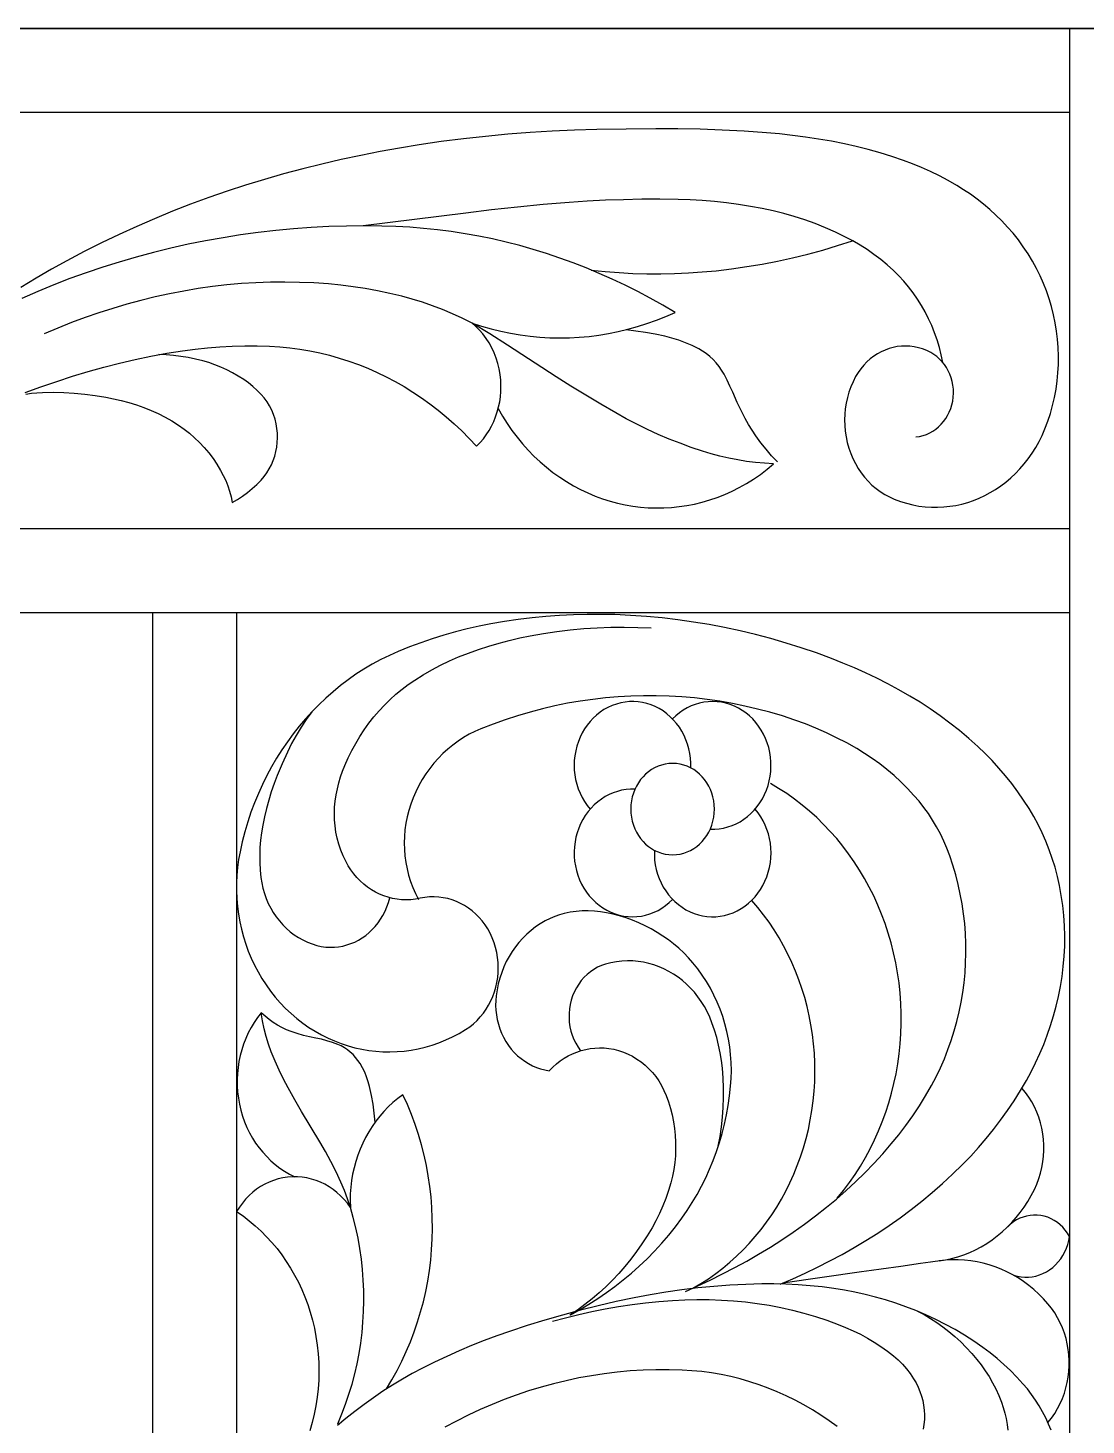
# Model space of a CAD drawing. Header units: millimetres. Extents: x 5940 to 9066, y 1327 to 3250.
# Drawn here: x 6684.4 to 6898.1, y 2908.1 to 3190.3 of the extents above; entities that cross this region are included whole.
import ezdxf

# ---------------------------------------------------------------- set-up
doc = ezdxf.new("R2010")
doc.units = ezdxf.units.MM
doc.layers.add('Default Layer', color=7, linetype='Continuous', lineweight=30)

msp = doc.modelspace()

# ---------------------------------------------------------------- linework, layer by layer
at = {"layer": 'Default Layer', "color": 18, "lineweight": 30, "true_color": 0x000000}
msp.add_line((6512.76, 3190.2), (6992.76, 3190.2), dxfattribs=at)
for points in [[(6512.76, 3190.2), (6512.76, 1360.2), (6512.76, 1360.2), (7017.76, 1360.2), (7017.76, 1360.2), (7017.76, 3190.2), (7017.76, 3190.2), (6512.76, 3190.2)], [(6894.79, 3173.2), (6571.78, 3173.2), (6571.78, 3173.2), (6554.78, 3173.2), (6554.78, 3173.2), (6537.78, 3173.2), (6537.78, 3173.2), (6537.76, 3173.2)], [(6863.75, 3107.67), (6864.49, 3107.77), (6865.2, 3107.94), (6865.89, 3108.17), (6866.55, 3108.47), (6867.18, 3108.82), (6867.77, 3109.23), (6868.33, 3109.7), (6868.85, 3110.21), (6869.33, 3110.77), (6869.76, 3111.37), (6870.15, 3112.01), (6870.49, 3112.69), (6870.77, 3113.4), (6871, 3114.13), (6871.18, 3114.9), (6871.29, 3115.68), (6871.34, 3116.49), (6871.32, 3117.31), (6871.32, 3117.31), (6871.23, 3118.1), (6871.08, 3118.86), (6870.87, 3119.61), (6870.61, 3120.32), (6870.29, 3121.01), (6869.92, 3121.67), (6869.5, 3122.28), (6869.04, 3122.86), (6868.53, 3123.4), (6867.99, 3123.88), (6867.4, 3124.32), (6866.77, 3124.7), (6866.77, 3124.7), (6865.95, 3125.1), (6865.11, 3125.43), (6864.26, 3125.69), (6863.41, 3125.87), (6862.55, 3125.98), (6861.69, 3126.02), (6860.83, 3126), (6859.99, 3125.9), (6859.15, 3125.74), (6858.33, 3125.51), (6857.52, 3125.22), (6856.73, 3124.86), (6855.97, 3124.44), (6855.23, 3123.96), (6854.53, 3123.42), (6853.85, 3122.81), (6853.22, 3122.15), (6852.63, 3121.44), (6852.08, 3120.66), (6851.57, 3119.84), (6851.57, 3119.84), (6851.05, 3118.82), (6850.6, 3117.77), (6850.22, 3116.7), (6849.9, 3115.61), (6849.66, 3114.49), (6849.48, 3113.37), (6849.37, 3112.23), (6849.33, 3111.09), (6849.36, 3109.94), (6849.46, 3108.8), (6849.63, 3107.66), (6849.87, 3106.53), (6850.18, 3105.42), (6850.18, 3105.42), (6850.57, 3104.33), (6851.01, 3103.28), (6851.52, 3102.27), (6852.08, 3101.31), (6852.7, 3100.39), (6853.38, 3099.52), (6854.1, 3098.71), (6854.87, 3097.95), (6855.69, 3097.25), (6856.56, 3096.61), (6857.46, 3096.04), (6858.4, 3095.53), (6859.38, 3095.09), (6859.38, 3095.09), (6860.62, 3094.63), (6861.86, 3094.25), (6863.11, 3093.94), (6864.37, 3093.71), (6865.62, 3093.55), (6866.87, 3093.47), (6868.12, 3093.46), (6869.36, 3093.52), (6870.6, 3093.65), (6871.82, 3093.84), (6873.03, 3094.11), (6874.22, 3094.44), (6875.39, 3094.84), (6876.55, 3095.3), (6877.68, 3095.83), (6878.78, 3096.42), (6879.86, 3097.07), (6880.91, 3097.78), (6881.92, 3098.55), (6882.91, 3099.38), (6883.85, 3100.26), (6884.76, 3101.2), (6885.62, 3102.2), (6886.45, 3103.25), (6887.22, 3104.35), (6887.95, 3105.51), (6888.63, 3106.71), (6889.25, 3107.97), (6889.82, 3109.27), (6889.82, 3109.27), (6890.41, 3110.83), (6890.92, 3112.42), (6891.37, 3114.03), (6891.74, 3115.66), (6892.05, 3117.31), (6892.28, 3118.97), (6892.45, 3120.64), (6892.54, 3122.32), (6892.55, 3124.01), (6892.5, 3125.7), (6892.5, 3125.7), (6892.37, 3127.39), (6892.17, 3129.06), (6891.91, 3130.72), (6891.57, 3132.36), (6891.17, 3133.98), (6890.69, 3135.58), (6890.15, 3137.15), (6889.55, 3138.69), (6888.87, 3140.21), (6888.14, 3141.69), (6888.14, 3141.69), (6887.3, 3143.2), (6886.4, 3144.67), (6885.44, 3146.09), (6884.44, 3147.47), (6883.38, 3148.8), (6882.26, 3150.07), (6881.1, 3151.3), (6881.1, 3151.3), (6879.9, 3152.47), (6878.66, 3153.59), (6877.39, 3154.67), (6876.09, 3155.69), (6874.75, 3156.67), (6873.39, 3157.59), (6871.99, 3158.46), (6871.99, 3158.46), (6870.26, 3159.46), (6868.5, 3160.4), (6866.72, 3161.28), (6864.91, 3162.09), (6863.08, 3162.84), (6861.23, 3163.53), (6861.23, 3163.53), (6858.87, 3164.33), (6856.5, 3165.07), (6854.11, 3165.73), (6851.71, 3166.33), (6849.29, 3166.87), (6849.29, 3166.87), (6846.69, 3167.38), (6844.07, 3167.83), (6841.45, 3168.23), (6838.82, 3168.58), (6836.18, 3168.87), (6833.54, 3169.1), (6833.54, 3169.1), (6829.08, 3169.41), (6824.61, 3169.64), (6820.14, 3169.8), (6815.67, 3169.88), (6811.19, 3169.89), (6811.19, 3169.89), (6805.24, 3169.83), (6799.29, 3169.74), (6799.29, 3169.74), (6794.79, 3169.62), (6790.29, 3169.42), (6785.79, 3169.15), (6781.3, 3168.81), (6776.81, 3168.38), (6772.33, 3167.89), (6767.85, 3167.31), (6763.38, 3166.66), (6763.38, 3166.66), (6759.44, 3166.02), (6755.5, 3165.32), (6751.58, 3164.54), (6747.66, 3163.7), (6743.76, 3162.79), (6739.88, 3161.82), (6736, 3160.78), (6732.14, 3159.67), (6728.3, 3158.49), (6728.3, 3158.49), (6724.58, 3157.29), (6720.89, 3156.01), (6717.22, 3154.66), (6713.58, 3153.24), (6709.95, 3151.75), (6706.35, 3150.19), (6702.78, 3148.56), (6699.23, 3146.86), (6695.71, 3145.09), (6692.21, 3143.25), (6692.21, 3143.25), (6689.09, 3141.52), (6686, 3139.73), (6682.95, 3137.87)], [(6869.2, 3122.7), (6868.88, 3124.24), (6868.49, 3125.76), (6868.04, 3127.25), (6867.52, 3128.71), (6866.95, 3130.14), (6866.31, 3131.54), (6865.62, 3132.9), (6864.87, 3134.23), (6864.06, 3135.51), (6863.2, 3136.76), (6862.28, 3137.95), (6861.31, 3139.1), (6860.29, 3140.2), (6859.22, 3141.25), (6859.22, 3141.25), (6857.94, 3142.41), (6856.63, 3143.5), (6855.27, 3144.53), (6853.88, 3145.51), (6852.46, 3146.42), (6851, 3147.27), (6849.52, 3148.05), (6849.52, 3148.05), (6847.49, 3149.03), (6845.45, 3149.93), (6843.38, 3150.76), (6841.28, 3151.51), (6839.17, 3152.2), (6837.04, 3152.81), (6834.89, 3153.34), (6832.72, 3153.8), (6832.72, 3153.8), (6830.31, 3154.24), (6827.89, 3154.62), (6825.46, 3154.94), (6823.03, 3155.2), (6820.59, 3155.4), (6818.15, 3155.54), (6815.7, 3155.62), (6815.7, 3155.62), (6812.03, 3155.67), (6808.36, 3155.66), (6804.68, 3155.59), (6801.01, 3155.46), (6797.35, 3155.27), (6793.68, 3155.03), (6793.68, 3155.03), (6788.45, 3154.6), (6783.23, 3154.1), (6778.01, 3153.53), (6772.79, 3152.89), (6772.79, 3152.89), (6762.45, 3151.58), (6752.11, 3150.29)], [(6683.77, 3116.64), (6686.96, 3117.79), (6690.17, 3118.88), (6693.38, 3119.93), (6693.38, 3119.93), (6696.52, 3120.88), (6699.66, 3121.76), (6702.83, 3122.57), (6706, 3123.3), (6709.19, 3123.97), (6712.39, 3124.56), (6715.61, 3125.07), (6715.61, 3125.07), (6718.11, 3125.41), (6720.61, 3125.68), (6723.12, 3125.88), (6725.63, 3126.02), (6728.15, 3126.08), (6730.67, 3126.07), (6733.18, 3126), (6733.18, 3126), (6735.23, 3125.87), (6737.27, 3125.67), (6739.3, 3125.4), (6741.31, 3125.06), (6743.3, 3124.64), (6745.28, 3124.16), (6747.25, 3123.6), (6749.19, 3122.98), (6751.11, 3122.28), (6753.01, 3121.52), (6754.89, 3120.7), (6756.74, 3119.8), (6758.56, 3118.84), (6760.36, 3117.82), (6762.12, 3116.73), (6763.86, 3115.57), (6765.56, 3114.36), (6767.23, 3113.08), (6768.86, 3111.74), (6770.45, 3110.34), (6772.01, 3108.88), (6773.53, 3107.36), (6775, 3105.78), (6775, 3105.78), (6775.7, 3106.51), (6776.36, 3107.28), (6776.96, 3108.1), (6777.51, 3108.96), (6778.01, 3109.85), (6778.45, 3110.77), (6778.84, 3111.72), (6779.17, 3112.71), (6779.44, 3113.71), (6779.66, 3114.74), (6779.81, 3115.78), (6779.9, 3116.84), (6779.9, 3116.84), (6779.92, 3118), (6779.87, 3119.15), (6779.75, 3120.29), (6779.55, 3121.42), (6779.29, 3122.52), (6778.95, 3123.6), (6778.54, 3124.65), (6778.06, 3125.66), (6777.52, 3126.64), (6776.92, 3127.58), (6776.25, 3128.47), (6776.25, 3128.47), (6775.57, 3129.26), (6774.84, 3129.99), (6774.07, 3130.67), (6774.07, 3130.67), (6776, 3130.04), (6777.94, 3129.49), (6779.9, 3129.01), (6781.86, 3128.6), (6783.83, 3128.27), (6785.81, 3128.01), (6787.8, 3127.82), (6789.78, 3127.7), (6791.77, 3127.66), (6793.75, 3127.69), (6795.73, 3127.8), (6797.71, 3127.97), (6799.69, 3128.22), (6801.65, 3128.54), (6803.61, 3128.94), (6805.56, 3129.41), (6807.49, 3129.94), (6809.41, 3130.56), (6811.32, 3131.24), (6813.21, 3131.99), (6815.08, 3132.82), (6815.08, 3132.82), (6812.59, 3134.29), (6810.08, 3135.7), (6807.55, 3137.04), (6804.98, 3138.32), (6802.4, 3139.55), (6799.79, 3140.71), (6797.16, 3141.8), (6794.51, 3142.83), (6791.83, 3143.8), (6789.14, 3144.71), (6786.43, 3145.55), (6786.43, 3145.55), (6783.7, 3146.32), (6780.96, 3147.02), (6778.21, 3147.66), (6775.44, 3148.23), (6772.67, 3148.72), (6769.88, 3149.15), (6767.09, 3149.51), (6764.29, 3149.8), (6761.48, 3150.02), (6758.67, 3150.17), (6755.86, 3150.24), (6755.86, 3150.24), (6752.28, 3150.29), (6748.7, 3150.25), (6745.12, 3150.14), (6741.55, 3149.96), (6737.98, 3149.7), (6734.42, 3149.37), (6730.86, 3148.96), (6727.32, 3148.47), (6723.78, 3147.91), (6720.25, 3147.28), (6716.73, 3146.57), (6713.23, 3145.79), (6709.73, 3144.93), (6706.25, 3144), (6702.79, 3143), (6702.79, 3143), (6699.46, 3141.95), (6696.14, 3140.84), (6692.85, 3139.65), (6689.58, 3138.39), (6686.34, 3137.06), (6683.12, 3135.65)], [(6798.17, 3141.35), (6800.96, 3141.07), (6803.77, 3140.86), (6806.57, 3140.71), (6809.38, 3140.63), (6812.19, 3140.62), (6814.99, 3140.68), (6817.8, 3140.8), (6820.6, 3140.99), (6823.4, 3141.24), (6823.4, 3141.24), (6826.51, 3141.61), (6829.61, 3142.06), (6832.7, 3142.58), (6835.77, 3143.18), (6838.84, 3143.85), (6841.89, 3144.59), (6844.92, 3145.41), (6847.94, 3146.3), (6850.94, 3147.26)], [(6779.37, 3113.38), (6780.24, 3111.87), (6781.16, 3110.4), (6782.14, 3108.98), (6783.18, 3107.61), (6784.26, 3106.29), (6785.4, 3105.02), (6786.58, 3103.81), (6787.81, 3102.65), (6789.09, 3101.55), (6789.09, 3101.55), (6790.42, 3100.51), (6791.78, 3099.54), (6793.16, 3098.64), (6794.58, 3097.81), (6796.01, 3097.05), (6797.47, 3096.36), (6798.95, 3095.73), (6800.45, 3095.18), (6801.96, 3094.7), (6803.49, 3094.29), (6805.02, 3093.96), (6806.57, 3093.69), (6808.13, 3093.49), (6809.69, 3093.37), (6811.25, 3093.31), (6812.81, 3093.33), (6814.38, 3093.42), (6815.94, 3093.58), (6817.49, 3093.81), (6819.04, 3094.11), (6820.58, 3094.49), (6822.11, 3094.94), (6823.63, 3095.46), (6825.13, 3096.05), (6826.61, 3096.71), (6828.07, 3097.45), (6829.52, 3098.26), (6830.93, 3099.14), (6830.93, 3099.14), (6832.33, 3100.1), (6833.69, 3101.13), (6835, 3102.22), (6835, 3102.22), (6833.18, 3102.33), (6831.36, 3102.5), (6829.55, 3102.73), (6827.75, 3103.02), (6825.95, 3103.37), (6824.16, 3103.79), (6822.39, 3104.26), (6820.63, 3104.79), (6820.63, 3104.79), (6818.37, 3105.55), (6816.13, 3106.37), (6813.91, 3107.24), (6811.7, 3108.18), (6809.52, 3109.18), (6807.36, 3110.23), (6805.23, 3111.35), (6803.12, 3112.52), (6803.12, 3112.52), (6800.08, 3114.28), (6797.05, 3116.09), (6794.05, 3117.94), (6791.07, 3119.83), (6791.07, 3119.83), (6781.22, 3126.2), (6781.22, 3126.2), (6777.66, 3128.47), (6774.07, 3130.67), (6774.07, 3130.67), (6772.11, 3131.64), (6770.12, 3132.54), (6768.12, 3133.38), (6766.09, 3134.15), (6764.04, 3134.86), (6761.97, 3135.5), (6759.89, 3136.07), (6759.89, 3136.07), (6757.44, 3136.66), (6754.99, 3137.18), (6752.52, 3137.63), (6750.04, 3138.01), (6747.56, 3138.32), (6745.06, 3138.56), (6745.06, 3138.56), (6742.13, 3138.77), (6739.2, 3138.89), (6736.27, 3138.94), (6733.34, 3138.91), (6730.41, 3138.81), (6727.48, 3138.63), (6724.56, 3138.37), (6721.64, 3138.03), (6718.73, 3137.62), (6715.83, 3137.12), (6715.83, 3137.12), (6712.94, 3136.56), (6710.07, 3135.93), (6707.2, 3135.24), (6704.36, 3134.47), (6701.52, 3133.64), (6698.71, 3132.74), (6695.91, 3131.78), (6693.13, 3130.75), (6690.37, 3129.66), (6687.63, 3128.5)], [(6835.76, 3102.63), (6834.6, 3103.87), (6833.49, 3105.16), (6832.43, 3106.5), (6831.41, 3107.88), (6831.41, 3107.88), (6830.65, 3109.01), (6829.94, 3110.17), (6829.27, 3111.36), (6828.64, 3112.58), (6828.64, 3112.58), (6827.66, 3114.64), (6826.73, 3116.73), (6826.73, 3116.73), (6826.18, 3117.95), (6825.6, 3119.15), (6824.98, 3120.33), (6824.98, 3120.33), (6824.5, 3121.15), (6823.97, 3121.92), (6823.39, 3122.64), (6822.76, 3123.32), (6822.1, 3123.94), (6821.39, 3124.51), (6820.64, 3125.02), (6819.87, 3125.47), (6819.87, 3125.47), (6818.55, 3126.12), (6817.21, 3126.7), (6815.84, 3127.21), (6814.46, 3127.63), (6813.05, 3127.99), (6813.05, 3127.99), (6811.1, 3128.39), (6809.14, 3128.75), (6807.17, 3129.05), (6805.2, 3129.31)], [(6683.93, 3116.3), (6685.06, 3116.48), (6686.19, 3116.59), (6687.33, 3116.66), (6687.33, 3116.66), (6689.47, 3116.68), (6691.6, 3116.63), (6693.73, 3116.51), (6695.85, 3116.31), (6697.97, 3116.04), (6700.08, 3115.7), (6700.08, 3115.7), (6701.65, 3115.39), (6703.21, 3115.02), (6704.75, 3114.6), (6706.28, 3114.12), (6707.8, 3113.59), (6707.8, 3113.59), (6709.25, 3113.01), (6710.67, 3112.37), (6712.07, 3111.66), (6713.44, 3110.89), (6714.78, 3110.05), (6714.78, 3110.05), (6715.91, 3109.26), (6717, 3108.42), (6718.04, 3107.51), (6719.04, 3106.54), (6719.99, 3105.52), (6720.89, 3104.44), (6721.75, 3103.31), (6722.54, 3102.13), (6723.29, 3100.9), (6723.29, 3100.9), (6723.83, 3099.9), (6724.31, 3098.86), (6724.73, 3097.79), (6725.09, 3096.69), (6725.4, 3095.58), (6725.64, 3094.44), (6725.64, 3094.44), (6726.69, 3095.05), (6727.72, 3095.72), (6728.71, 3096.44), (6729.66, 3097.23), (6730.58, 3098.07), (6731.46, 3098.96), (6731.46, 3098.96), (6732.07, 3099.67), (6732.62, 3100.42), (6733.11, 3101.21), (6733.54, 3102.04), (6733.9, 3102.9), (6734.21, 3103.78), (6734.45, 3104.69), (6734.63, 3105.61), (6734.74, 3106.55), (6734.78, 3107.49), (6734.76, 3108.44), (6734.67, 3109.39), (6734.51, 3110.34), (6734.29, 3111.27), (6733.99, 3112.2), (6733.99, 3112.2), (6733.61, 3113.09), (6733.17, 3113.95), (6732.66, 3114.77), (6732.09, 3115.53), (6731.47, 3116.24), (6731.47, 3116.24), (6730.65, 3117.07), (6729.78, 3117.84), (6728.89, 3118.57), (6727.96, 3119.24), (6727.96, 3119.24), (6726.85, 3119.96), (6725.71, 3120.63), (6724.54, 3121.23), (6723.36, 3121.78), (6722.15, 3122.26), (6720.92, 3122.68), (6719.67, 3123.04), (6719.67, 3123.04), (6718.2, 3123.39), (6716.73, 3123.69), (6715.25, 3123.92), (6713.76, 3124.1), (6712.27, 3124.22), (6710.77, 3124.29)], [(6894.79, 3072.11), (6726.51, 3072.11), (6726.51, 3072.11), (6709.51, 3072.11), (6709.51, 3072.11), (6571.78, 3072.11), (6571.78, 3072.11), (6558.73, 3072.11), (6558.73, 3072.11), (6554.78, 3072.11), (6554.78, 3072.11), (6537.78, 3072.11), (6537.78, 3072.11), (6537.76, 3072.11)], [(6836.32, 2936.52), (6838.87, 2937.61), (6841.4, 2938.75), (6843.9, 2939.96), (6846.38, 2941.22), (6848.84, 2942.54), (6851.26, 2943.92), (6853.66, 2945.35), (6856.04, 2946.85), (6856.04, 2946.85), (6858.32, 2948.36), (6860.56, 2949.94), (6862.77, 2951.58), (6864.93, 2953.29), (6867.05, 2955.05), (6869.14, 2956.87), (6871.17, 2958.76), (6873.17, 2960.7), (6873.17, 2960.7), (6874.81, 2962.39), (6876.4, 2964.13), (6877.94, 2965.92), (6879.43, 2967.76), (6880.86, 2969.65), (6882.25, 2971.59), (6883.58, 2973.58), (6884.85, 2975.61), (6886.07, 2977.68), (6886.07, 2977.68), (6887.03, 2979.44), (6887.93, 2981.24), (6888.78, 2983.08), (6889.56, 2984.94), (6890.28, 2986.83), (6890.94, 2988.75), (6891.54, 2990.69), (6892.07, 2992.66), (6892.54, 2994.65), (6892.94, 2996.65), (6892.94, 2996.65), (6893.27, 2998.68), (6893.53, 3000.72), (6893.7, 3002.77), (6893.8, 3004.82), (6893.82, 3006.87), (6893.76, 3008.92), (6893.62, 3010.97), (6893.41, 3013.01), (6893.12, 3015.04), (6892.74, 3017.06), (6892.74, 3017.06), (6892.33, 3018.9), (6891.85, 3020.72), (6891.3, 3022.5), (6890.68, 3024.26), (6890, 3025.99), (6889.25, 3027.69), (6888.43, 3029.35), (6887.55, 3030.98), (6886.61, 3032.57), (6886.61, 3032.57), (6885.49, 3034.3), (6884.32, 3035.99), (6883.1, 3037.63), (6881.83, 3039.22), (6880.51, 3040.77), (6879.14, 3042.27), (6877.72, 3043.72), (6876.26, 3045.11), (6876.26, 3045.11), (6874.42, 3046.76), (6872.54, 3048.35), (6870.61, 3049.87), (6868.64, 3051.33), (6866.63, 3052.73), (6864.59, 3054.05), (6862.51, 3055.32), (6862.51, 3055.32), (6860.32, 3056.57), (6858.1, 3057.76), (6855.86, 3058.9), (6853.59, 3059.99), (6851.31, 3061.02), (6849, 3061.99), (6846.67, 3062.91), (6846.67, 3062.91), (6843.64, 3064.02), (6840.6, 3065.06), (6837.53, 3066.02), (6834.45, 3066.92), (6831.35, 3067.73), (6828.23, 3068.48), (6825.11, 3069.15), (6821.97, 3069.75), (6818.82, 3070.27), (6815.66, 3070.72), (6812.49, 3071.09), (6809.31, 3071.39), (6806.12, 3071.61), (6802.93, 3071.76), (6802.93, 3071.76), (6800.14, 3071.82), (6797.34, 3071.81), (6794.55, 3071.74), (6791.76, 3071.6), (6788.98, 3071.4), (6786.2, 3071.13), (6783.42, 3070.79), (6780.65, 3070.38), (6777.89, 3069.91), (6777.89, 3069.91), (6775.5, 3069.44), (6773.11, 3068.91), (6770.75, 3068.3), (6768.39, 3067.63), (6766.05, 3066.9), (6763.73, 3066.1), (6761.43, 3065.24), (6759.15, 3064.32), (6759.15, 3064.32), (6757.37, 3063.53), (6755.63, 3062.67), (6753.92, 3061.74), (6752.25, 3060.76), (6750.63, 3059.71), (6749.04, 3058.59), (6747.49, 3057.42), (6745.99, 3056.19), (6744.53, 3054.91), (6743.12, 3053.57), (6741.75, 3052.17), (6740.43, 3050.73), (6739.16, 3049.23), (6737.94, 3047.69), (6736.77, 3046.09), (6735.66, 3044.46), (6734.59, 3042.77), (6733.59, 3041.05), (6732.64, 3039.28), (6731.74, 3037.48), (6730.91, 3035.63), (6730.13, 3033.75), (6729.42, 3031.84), (6728.77, 3029.89), (6728.18, 3027.91), (6727.66, 3025.9), (6727.21, 3023.86), (6727.21, 3023.86), (6726.92, 3022.29), (6726.7, 3020.7), (6726.56, 3019.12), (6726.48, 3017.54), (6726.48, 3015.96), (6726.54, 3014.39), (6726.68, 3012.82), (6726.88, 3011.27), (6727.15, 3009.74), (6727.48, 3008.22), (6727.88, 3006.71), (6728.35, 3005.23), (6728.88, 3003.78), (6729.47, 3002.35), (6730.12, 3000.96), (6730.84, 2999.59), (6731.62, 2998.26), (6732.46, 2996.97), (6733.36, 2995.72), (6734.32, 2994.51), (6735.34, 2993.35), (6735.34, 2993.35), (6736.42, 2992.23), (6737.55, 2991.17), (6738.71, 2990.18), (6739.91, 2989.25), (6741.13, 2988.39), (6742.39, 2987.6), (6743.67, 2986.88), (6744.98, 2986.22), (6746.31, 2985.64), (6747.67, 2985.12), (6749.03, 2984.67), (6750.42, 2984.29), (6751.82, 2983.98), (6753.23, 2983.74), (6754.64, 2983.57), (6756.07, 2983.48), (6757.5, 2983.45), (6758.92, 2983.5), (6760.35, 2983.61), (6761.78, 2983.8), (6763.2, 2984.06), (6764.61, 2984.4), (6766.01, 2984.81), (6767.4, 2985.29), (6768.77, 2985.84), (6770.13, 2986.47), (6771.47, 2987.18), (6772.78, 2987.96), (6772.78, 2987.96), (6773.6, 2988.51), (6774.37, 2989.12), (6775.08, 2989.78), (6775.75, 2990.49), (6776.36, 2991.25), (6776.93, 2992.04), (6777.43, 2992.88), (6777.88, 2993.74), (6778.28, 2994.64), (6778.61, 2995.57), (6778.89, 2996.51), (6779.11, 2997.48), (6779.26, 2998.46), (6779.36, 2999.46), (6779.38, 3000.46), (6779.35, 3001.47), (6779.25, 3002.49), (6779.08, 3003.5), (6778.84, 3004.5), (6778.53, 3005.49), (6778.53, 3005.49), (6778.16, 3006.46), (6777.73, 3007.39), (6777.24, 3008.27), (6776.71, 3009.1), (6776.12, 3009.88), (6775.49, 3010.61), (6774.82, 3011.29), (6774.1, 3011.91), (6773.35, 3012.48), (6772.57, 3012.99), (6771.76, 3013.44), (6770.92, 3013.82), (6770.06, 3014.14), (6769.17, 3014.4), (6768.27, 3014.59), (6767.35, 3014.71), (6766.42, 3014.76), (6765.48, 3014.73), (6764.54, 3014.63), (6763.59, 3014.46), (6763.59, 3014.46), (6762.65, 3014.28), (6761.71, 3014.18), (6760.77, 3014.14), (6759.84, 3014.17), (6758.92, 3014.27), (6758.01, 3014.44), (6757.11, 3014.67), (6756.24, 3014.96), (6755.38, 3015.32), (6754.55, 3015.73), (6753.74, 3016.2), (6752.96, 3016.73), (6752.21, 3017.32), (6751.5, 3017.96), (6750.82, 3018.66), (6750.19, 3019.4), (6749.6, 3020.2), (6749.05, 3021.04), (6748.55, 3021.94), (6748.55, 3021.94), (6748.02, 3023.06), (6747.55, 3024.22), (6747.15, 3025.4), (6746.83, 3026.61), (6746.58, 3027.83), (6746.4, 3029.07), (6746.3, 3030.33), (6746.27, 3031.59), (6746.32, 3032.85), (6746.44, 3034.11), (6746.44, 3034.11), (6746.63, 3035.35), (6746.87, 3036.57), (6747.17, 3037.78), (6747.52, 3038.97), (6747.92, 3040.14), (6748.37, 3041.3), (6748.37, 3041.3), (6749.05, 3042.81), (6749.78, 3044.3), (6750.57, 3045.74), (6751.41, 3047.14), (6752.31, 3048.5), (6753.26, 3049.82), (6754.25, 3051.09), (6755.3, 3052.31), (6756.39, 3053.48), (6757.53, 3054.6), (6758.71, 3055.67), (6759.93, 3056.69), (6761.2, 3057.65), (6762.51, 3058.55), (6762.51, 3058.55), (6764.21, 3059.63), (6765.95, 3060.63), (6767.72, 3061.56), (6769.53, 3062.42), (6771.36, 3063.21), (6771.36, 3063.21), (6773.38, 3064), (6775.41, 3064.72), (6777.46, 3065.39), (6779.53, 3066.01), (6781.61, 3066.56), (6783.7, 3067.05), (6785.81, 3067.48), (6785.81, 3067.48), (6788.51, 3067.96), (6791.21, 3068.37), (6793.93, 3068.69), (6796.65, 3068.94), (6799.37, 3069.12), (6802.1, 3069.22), (6804.83, 3069.25), (6807.56, 3069.2), (6810.29, 3069.07)], [(6817.19, 2935.05), (6819.71, 2936.17), (6822.21, 2937.35), (6824.68, 2938.58), (6827.14, 2939.86), (6829.57, 2941.19), (6831.97, 2942.57), (6831.97, 2942.57), (6834.34, 2944.01), (6836.68, 2945.5), (6838.98, 2947.05), (6841.25, 2948.66), (6843.48, 2950.33), (6845.68, 2952.05), (6845.68, 2952.05), (6847.69, 2953.71), (6849.65, 2955.42), (6851.57, 2957.19), (6853.44, 2959.02), (6855.27, 2960.91), (6857.05, 2962.85), (6858.78, 2964.84), (6858.78, 2964.84), (6860.28, 2966.68), (6861.73, 2968.57), (6863.11, 2970.52), (6864.44, 2972.51), (6865.7, 2974.55), (6866.9, 2976.64), (6866.9, 2976.64), (6867.83, 2978.41), (6868.7, 2980.21), (6869.5, 2982.04), (6870.23, 2983.89), (6870.9, 2985.76), (6871.5, 2987.66), (6872.03, 2989.58), (6872.49, 2991.51), (6872.89, 2993.46), (6873.22, 2995.43), (6873.48, 2997.4), (6873.67, 2999.38), (6873.79, 3001.37), (6873.85, 3003.37), (6873.83, 3005.36), (6873.75, 3007.36), (6873.6, 3009.35), (6873.38, 3011.34), (6873.09, 3013.32), (6872.72, 3015.29), (6872.29, 3017.26), (6871.79, 3019.21), (6871.22, 3021.14), (6870.58, 3023.06), (6870.58, 3023.06), (6870.01, 3024.56), (6869.38, 3026.03), (6868.69, 3027.47), (6867.94, 3028.87), (6867.13, 3030.23), (6866.27, 3031.56), (6865.35, 3032.83), (6864.38, 3034.06), (6863.36, 3035.25), (6863.36, 3035.25), (6862.06, 3036.63), (6860.72, 3037.96), (6859.33, 3039.24), (6857.9, 3040.45), (6856.43, 3041.61), (6854.92, 3042.7), (6853.38, 3043.74), (6851.8, 3044.71), (6851.8, 3044.71), (6849.78, 3045.85), (6847.73, 3046.91), (6845.66, 3047.91), (6843.56, 3048.84), (6841.43, 3049.69), (6839.27, 3050.47), (6839.27, 3050.47), (6836.78, 3051.29), (6834.27, 3052.03), (6831.75, 3052.7), (6829.22, 3053.29), (6826.68, 3053.81), (6824.13, 3054.26), (6821.57, 3054.63), (6819.01, 3054.93), (6816.44, 3055.15), (6813.87, 3055.3), (6811.3, 3055.38), (6808.73, 3055.38), (6806.15, 3055.31), (6803.59, 3055.16), (6801.02, 3054.95), (6798.46, 3054.65), (6795.91, 3054.29), (6793.36, 3053.85), (6790.83, 3053.33), (6788.3, 3052.75), (6785.79, 3052.09), (6783.28, 3051.35), (6780.8, 3050.54), (6778.33, 3049.66), (6775.87, 3048.71), (6775.87, 3048.71), (6774.67, 3048.18), (6773.5, 3047.59), (6772.36, 3046.93), (6771.27, 3046.21), (6770.2, 3045.43), (6769.19, 3044.59), (6768.21, 3043.69), (6767.28, 3042.74), (6766.39, 3041.74), (6765.55, 3040.68), (6764.77, 3039.58), (6764.03, 3038.43), (6763.35, 3037.24), (6762.73, 3036), (6762.16, 3034.73), (6762.16, 3034.73), (6761.69, 3033.48), (6761.28, 3032.2), (6760.95, 3030.91), (6760.7, 3029.61), (6760.52, 3028.3), (6760.41, 3026.98), (6760.37, 3025.66), (6760.4, 3024.34), (6760.51, 3023.02), (6760.69, 3021.71), (6760.94, 3020.42), (6761.27, 3019.14), (6761.66, 3017.87), (6762.13, 3016.64), (6762.66, 3015.43), (6763.27, 3014.24)], [(6818.28, 3040.79), (6818.28, 3041.78), (6818.21, 3042.76), (6818.08, 3043.73), (6817.88, 3044.68), (6817.62, 3045.6), (6817.29, 3046.5), (6816.91, 3047.37), (6816.47, 3048.21), (6815.96, 3049.01), (6815.41, 3049.77), (6814.8, 3050.48), (6814.13, 3051.15), (6813.42, 3051.76), (6813.42, 3051.76), (6812.67, 3052.31), (6811.88, 3052.79), (6811.07, 3053.21), (6810.24, 3053.55), (6809.39, 3053.82), (6808.52, 3054.03), (6807.65, 3054.16), (6806.76, 3054.21), (6805.88, 3054.2), (6804.99, 3054.11), (6804.11, 3053.95), (6803.23, 3053.71), (6802.37, 3053.4), (6802.37, 3053.4), (6801.54, 3053.02), (6800.73, 3052.57), (6799.97, 3052.06), (6799.25, 3051.49), (6798.57, 3050.87), (6797.94, 3050.19), (6797.36, 3049.46), (6796.82, 3048.69), (6796.34, 3047.88), (6795.92, 3047.02), (6795.56, 3046.13), (6795.25, 3045.2), (6795.02, 3044.24), (6795.02, 3044.24), (6794.84, 3043.27), (6794.74, 3042.29), (6794.71, 3041.31), (6794.74, 3040.34), (6794.85, 3039.38), (6795.01, 3038.43), (6795.24, 3037.49), (6795.54, 3036.58), (6795.89, 3035.69), (6796.31, 3034.84), (6796.79, 3034.01), (6797.33, 3033.22), (6797.93, 3032.48)], [(6822.19, 3028.45), (6823.1, 3028.44), (6824, 3028.52), (6824.88, 3028.66), (6825.75, 3028.88), (6826.6, 3029.17), (6827.42, 3029.52), (6828.22, 3029.94), (6828.98, 3030.43), (6829.71, 3030.98), (6830.41, 3031.58), (6831.06, 3032.25), (6831.67, 3032.98), (6832.23, 3033.76), (6832.23, 3033.76), (6832.73, 3034.58), (6833.17, 3035.44), (6833.55, 3036.33), (6833.87, 3037.24), (6834.12, 3038.17), (6834.3, 3039.11), (6834.42, 3040.07), (6834.47, 3041.04), (6834.46, 3042.01), (6834.38, 3042.98), (6834.23, 3043.94), (6834.01, 3044.9), (6833.73, 3045.84), (6833.73, 3045.84), (6833.38, 3046.75), (6832.97, 3047.63), (6832.5, 3048.46), (6831.98, 3049.25), (6831.41, 3049.99), (6830.79, 3050.69), (6830.13, 3051.32), (6829.42, 3051.91), (6828.68, 3052.43), (6827.89, 3052.89), (6827.08, 3053.29), (6826.23, 3053.62), (6825.35, 3053.88), (6825.35, 3053.88), (6824.46, 3054.07), (6823.57, 3054.18), (6822.68, 3054.22), (6821.79, 3054.18), (6820.91, 3054.07), (6820.04, 3053.89), (6819.18, 3053.63), (6818.35, 3053.31), (6817.54, 3052.92), (6816.75, 3052.46), (6816, 3051.94), (6815.28, 3051.35), (6814.59, 3050.7)], [(6741.69, 3052.11), (6740.58, 3050.58), (6739.54, 3049.01), (6738.55, 3047.38), (6737.63, 3045.71), (6736.78, 3044), (6736.78, 3044), (6735.71, 3041.64), (6734.7, 3039.25), (6734.7, 3039.25), (6734.07, 3037.62), (6733.51, 3035.96), (6733.01, 3034.27), (6733.01, 3034.27), (6732.57, 3032.59), (6732.17, 3030.9), (6731.81, 3029.21), (6731.81, 3029.21), (6731.56, 3027.72), (6731.37, 3026.22), (6731.24, 3024.71), (6731.19, 3023.2), (6731.2, 3021.69), (6731.28, 3020.18), (6731.43, 3018.68), (6731.43, 3018.68), (6731.6, 3017.57), (6731.84, 3016.49), (6732.14, 3015.45), (6732.5, 3014.43), (6732.92, 3013.44), (6733.4, 3012.49), (6733.93, 3011.59), (6734.51, 3010.72), (6735.15, 3009.9), (6735.83, 3009.12), (6736.56, 3008.4), (6737.33, 3007.72), (6738.14, 3007.11), (6738.99, 3006.55), (6739.88, 3006.05), (6740.81, 3005.61), (6741.76, 3005.25), (6742.75, 3004.95), (6742.75, 3004.95), (6743.63, 3004.75), (6744.51, 3004.62), (6745.39, 3004.57), (6746.26, 3004.59), (6747.12, 3004.67), (6747.96, 3004.82), (6748.79, 3005.03), (6749.6, 3005.3), (6750.39, 3005.63), (6751.16, 3006.03), (6751.9, 3006.47), (6752.61, 3006.97), (6753.28, 3007.53), (6753.92, 3008.13), (6754.53, 3008.79), (6755.09, 3009.49), (6755.6, 3010.23), (6756.08, 3011.02), (6756.5, 3011.85), (6756.87, 3012.72), (6757.18, 3013.63), (6757.44, 3014.58)], [(6814.59, 3041.71), (6813.82, 3041.67), (6813.07, 3041.56), (6812.35, 3041.38), (6811.65, 3041.13), (6810.97, 3040.82), (6810.33, 3040.45), (6809.72, 3040.02), (6809.15, 3039.54), (6808.62, 3039.01), (6808.13, 3038.43), (6807.69, 3037.8), (6807.3, 3037.14), (6806.96, 3036.43), (6806.67, 3035.7), (6806.45, 3034.93), (6806.28, 3034.14), (6806.18, 3033.32), (6806.15, 3032.48), (6806.15, 3032.48), (6806.18, 3031.63), (6806.28, 3030.82), (6806.45, 3030.02), (6806.67, 3029.25), (6806.96, 3028.52), (6807.3, 3027.81), (6807.69, 3027.15), (6808.13, 3026.53), (6808.62, 3025.94), (6809.15, 3025.41), (6809.72, 3024.93), (6810.33, 3024.5), (6810.97, 3024.13), (6811.65, 3023.82), (6812.35, 3023.57), (6813.07, 3023.39), (6813.82, 3023.28), (6814.59, 3023.24), (6814.59, 3023.24), (6815.36, 3023.28), (6816.11, 3023.39), (6816.84, 3023.57), (6817.54, 3023.82), (6818.21, 3024.13), (6818.86, 3024.5), (6819.46, 3024.93), (6820.03, 3025.41), (6820.56, 3025.94), (6821.05, 3026.53), (6821.49, 3027.15), (6821.89, 3027.81), (6822.23, 3028.52), (6822.51, 3029.25), (6822.74, 3030.02), (6822.9, 3030.82), (6823, 3031.63), (6823.04, 3032.48), (6823.04, 3032.48), (6823, 3033.32), (6822.9, 3034.14), (6822.74, 3034.93), (6822.51, 3035.7), (6822.23, 3036.43), (6821.89, 3037.14), (6821.49, 3037.8), (6821.05, 3038.43), (6820.56, 3039.01), (6820.03, 3039.54), (6819.46, 3040.02), (6818.86, 3040.45), (6818.21, 3040.82), (6817.54, 3041.13), (6816.84, 3041.38), (6816.11, 3041.56), (6815.36, 3041.67), (6814.59, 3041.71)], [(6847.86, 2953.86), (6849.12, 2955.42), (6850.32, 2957.02), (6851.46, 2958.67), (6852.54, 2960.36), (6853.55, 2962.09), (6854.5, 2963.85), (6855.38, 2965.65), (6856.2, 2967.48), (6856.96, 2969.34), (6857.65, 2971.23), (6858.27, 2973.14), (6858.83, 2975.08), (6859.31, 2977.04), (6859.73, 2979.02), (6860.08, 2981.02), (6860.37, 2983.03), (6860.58, 2985.06), (6860.72, 2987.09), (6860.79, 2989.14), (6860.79, 2991.19), (6860.71, 2993.24), (6860.57, 2995.3), (6860.35, 2997.36), (6860.05, 2999.42), (6860.05, 2999.42), (6859.69, 3001.46), (6859.25, 3003.47), (6858.74, 3005.46), (6858.17, 3007.42), (6857.53, 3009.35), (6856.82, 3011.24), (6856.05, 3013.1), (6855.22, 3014.93), (6854.33, 3016.71), (6853.37, 3018.46), (6852.36, 3020.16), (6851.29, 3021.82), (6850.16, 3023.44), (6848.98, 3025), (6847.74, 3026.52), (6846.45, 3027.99), (6845.1, 3029.4), (6843.71, 3030.76), (6842.27, 3032.06), (6840.77, 3033.31), (6839.24, 3034.49), (6837.65, 3035.61), (6836.02, 3036.67), (6834.35, 3037.66)], [(6806.99, 3036.5), (6806.08, 3036.51), (6805.19, 3036.44), (6804.3, 3036.29), (6803.44, 3036.07), (6802.59, 3035.79), (6801.76, 3035.43), (6800.97, 3035.01), (6800.2, 3034.52), (6799.47, 3033.98), (6798.78, 3033.37), (6798.12, 3032.7), (6797.52, 3031.97), (6796.96, 3031.19), (6796.96, 3031.19), (6796.45, 3030.37), (6796.01, 3029.51), (6795.63, 3028.63), (6795.32, 3027.72), (6795.07, 3026.78), (6794.89, 3025.84), (6794.77, 3024.88), (6794.71, 3023.91), (6794.73, 3022.94), (6794.81, 3021.98), (6794.95, 3021.01), (6795.17, 3020.06), (6795.46, 3019.11), (6795.46, 3019.11), (6795.81, 3018.2), (6796.21, 3017.32), (6796.68, 3016.49), (6797.2, 3015.7), (6797.77, 3014.96), (6798.39, 3014.27), (6799.06, 3013.63), (6799.76, 3013.05), (6800.51, 3012.52), (6801.29, 3012.06), (6802.11, 3011.66), (6802.96, 3011.33), (6803.83, 3011.07), (6803.83, 3011.07), (6804.72, 3010.88), (6805.62, 3010.77), (6806.51, 3010.73), (6807.4, 3010.77), (6808.28, 3010.88), (6809.15, 3011.07), (6810, 3011.32), (6810.84, 3011.64), (6811.65, 3012.03), (6812.43, 3012.49), (6813.19, 3013.01), (6813.91, 3013.6), (6814.59, 3014.25)], [(6810.91, 3024.16), (6810.91, 3023.17), (6810.97, 3022.19), (6811.1, 3021.22), (6811.3, 3020.28), (6811.57, 3019.35), (6811.89, 3018.45), (6812.28, 3017.58), (6812.72, 3016.74), (6813.22, 3015.94), (6813.78, 3015.18), (6814.39, 3014.47), (6815.05, 3013.8), (6815.76, 3013.19), (6815.76, 3013.19), (6816.52, 3012.64), (6817.3, 3012.16), (6818.11, 3011.74), (6818.95, 3011.4), (6819.8, 3011.13), (6820.66, 3010.93), (6821.54, 3010.8), (6822.42, 3010.74), (6823.31, 3010.75), (6824.2, 3010.84), (6825.08, 3011), (6825.95, 3011.24), (6826.81, 3011.55), (6826.81, 3011.55), (6827.65, 3011.93), (6828.45, 3012.38), (6829.21, 3012.89), (6829.93, 3013.46), (6830.61, 3014.08), (6831.25, 3014.76), (6831.83, 3015.49), (6832.36, 3016.26), (6832.84, 3017.08), (6833.26, 3017.93), (6833.63, 3018.83), (6833.93, 3019.75), (6834.17, 3020.71), (6834.17, 3020.71), (6834.34, 3021.68), (6834.44, 3022.66), (6834.48, 3023.64), (6834.44, 3024.61), (6834.34, 3025.57), (6834.17, 3026.52), (6833.94, 3027.46), (6833.65, 3028.37), (6833.29, 3029.26), (6832.87, 3030.12), (6832.39, 3030.94), (6831.85, 3031.73), (6831.26, 3032.48)], [(6794.05, 2930.35), (6795.89, 2931.38), (6797.7, 2932.46), (6799.48, 2933.6), (6801.23, 2934.8), (6802.94, 2936.06), (6804.62, 2937.37), (6806.27, 2938.73), (6806.27, 2938.73), (6807.87, 2940.16), (6809.43, 2941.64), (6810.94, 2943.18), (6812.4, 2944.77), (6813.81, 2946.42), (6815.17, 2948.12), (6816.48, 2949.87), (6816.48, 2949.87), (6817.56, 2951.42), (6818.58, 2953.02), (6819.54, 2954.65), (6820.44, 2956.32), (6821.29, 2958.02), (6822.07, 2959.75), (6822.79, 2961.52), (6823.46, 2963.31), (6824.06, 2965.13), (6824.59, 2966.97), (6825.07, 2968.84), (6825.48, 2970.72), (6825.82, 2972.63), (6826.1, 2974.55), (6826.31, 2976.48), (6826.31, 2976.48), (6826.42, 2978.09), (6826.46, 2979.7), (6826.42, 2981.29), (6826.31, 2982.88), (6826.13, 2984.46), (6825.88, 2986.02), (6825.56, 2987.57), (6825.17, 2989.09), (6824.72, 2990.59), (6824.19, 2992.06), (6823.6, 2993.51), (6822.95, 2994.92), (6822.22, 2996.3), (6821.44, 2997.65), (6820.59, 2998.95), (6819.68, 3000.21), (6818.71, 3001.42), (6818.71, 3001.42), (6817.8, 3002.45), (6816.85, 3003.43), (6815.85, 3004.36), (6814.81, 3005.24), (6813.74, 3006.06), (6812.63, 3006.83), (6812.63, 3006.83), (6811.45, 3007.57), (6810.25, 3008.27), (6809.02, 3008.93), (6809.02, 3008.93), (6807.77, 3009.53), (6806.49, 3010.07), (6805.19, 3010.53), (6805.19, 3010.53), (6803.89, 3010.92), (6802.57, 3011.27), (6801.24, 3011.55), (6801.24, 3011.55), (6800.03, 3011.75), (6798.8, 3011.88), (6797.57, 3011.93), (6796.35, 3011.91), (6795.12, 3011.81), (6793.9, 3011.63), (6792.69, 3011.39), (6792.69, 3011.39), (6791.73, 3011.12), (6790.78, 3010.8), (6789.85, 3010.41), (6789.85, 3010.41), (6788.83, 3009.89), (6787.84, 3009.32), (6786.89, 3008.68), (6785.99, 3007.98), (6785.13, 3007.22), (6784.31, 3006.41), (6783.55, 3005.56), (6782.83, 3004.65), (6782.17, 3003.7), (6781.56, 3002.7), (6781, 3001.67), (6780.51, 3000.59), (6780.07, 2999.49), (6779.69, 2998.35), (6779.38, 2997.18), (6779.13, 2995.99), (6778.95, 2994.77), (6778.95, 2994.77), (6778.87, 2993.8), (6778.85, 2992.83), (6778.9, 2991.86), (6779, 2990.9), (6779.17, 2989.96), (6779.4, 2989.03), (6779.69, 2988.12), (6780.04, 2987.24), (6780.45, 2986.38), (6780.91, 2985.55), (6781.44, 2984.76), (6781.44, 2984.76), (6782.01, 2984.01), (6782.62, 2983.31), (6783.28, 2982.67), (6783.98, 2982.08), (6784.71, 2981.54), (6785.47, 2981.07), (6786.27, 2980.65), (6787.09, 2980.3), (6787.93, 2980.01), (6788.8, 2979.79), (6789.68, 2979.64), (6789.68, 2979.64), (6790.38, 2980.35), (6791.12, 2981.01), (6791.89, 2981.61), (6792.69, 2982.15), (6793.52, 2982.63), (6794.37, 2983.05), (6795.24, 2983.41), (6796.14, 2983.71), (6797.05, 2983.95), (6797.97, 2984.12), (6798.91, 2984.22), (6799.85, 2984.26), (6800.79, 2984.24), (6801.74, 2984.14), (6802.69, 2983.97), (6802.69, 2983.97), (6803.69, 2983.72), (6804.66, 2983.4), (6805.61, 2983), (6806.52, 2982.54), (6807.4, 2982), (6808.24, 2981.41), (6809.04, 2980.75), (6809.8, 2980.04), (6810.51, 2979.27), (6811.18, 2978.44), (6811.79, 2977.56), (6812.35, 2976.64), (6812.85, 2975.67), (6813.28, 2974.65), (6813.28, 2974.65), (6813.76, 2973.35), (6814.17, 2972.03), (6814.51, 2970.7), (6814.78, 2969.34), (6814.99, 2967.98), (6815.13, 2966.61), (6815.2, 2965.23), (6815.21, 2963.85), (6815.15, 2962.46), (6815.02, 2961.09), (6814.82, 2959.71), (6814.55, 2958.35), (6814.22, 2957), (6814.22, 2957), (6813.75, 2955.41), (6813.21, 2953.85), (6812.61, 2952.31), (6811.95, 2950.81), (6811.23, 2949.34), (6810.44, 2947.91), (6810.44, 2947.91), (6809.45, 2946.26), (6808.4, 2944.66), (6807.31, 2943.1), (6806.16, 2941.58), (6804.97, 2940.11), (6803.73, 2938.7), (6802.44, 2937.33), (6801.11, 2936.01), (6799.74, 2934.75), (6798.32, 2933.54), (6796.87, 2932.38), (6795.37, 2931.28), (6793.84, 2930.24)], [(6818.71, 2935.72), (6820.28, 2936.64), (6821.82, 2937.62), (6823.31, 2938.67), (6824.76, 2939.77), (6826.16, 2940.94), (6827.52, 2942.15), (6828.83, 2943.42), (6830.09, 2944.75), (6831.3, 2946.12), (6832.46, 2947.55), (6833.57, 2949.02), (6834.63, 2950.53), (6835.63, 2952.09), (6836.58, 2953.69), (6837.47, 2955.33), (6838.3, 2957.01), (6839.08, 2958.73), (6839.79, 2960.48), (6840.44, 2962.26), (6841.03, 2964.08), (6841.56, 2965.92), (6842.02, 2967.79), (6842.41, 2969.69), (6842.74, 2971.61), (6842.74, 2971.61), (6842.99, 2973.54), (6843.18, 2975.47), (6843.3, 2977.41), (6843.34, 2979.34), (6843.32, 2981.26), (6843.23, 2983.18), (6843.07, 2985.09), (6842.85, 2986.98), (6842.55, 2988.87), (6842.2, 2990.73), (6841.77, 2992.58), (6841.28, 2994.41), (6840.73, 2996.22), (6840.11, 2998), (6839.44, 2999.76), (6838.69, 3001.49), (6837.89, 3003.19), (6837.02, 3004.86), (6836.1, 3006.49), (6835.11, 3008.08), (6834.07, 3009.64), (6832.97, 3011.15), (6831.8, 3012.63), (6830.58, 3014.05)], [(6823.82, 2964.38), (6824.19, 2966.32), (6824.48, 2968.28), (6824.7, 2970.24), (6824.84, 2972.21), (6824.91, 2974.19), (6824.9, 2976.17), (6824.82, 2978.14), (6824.66, 2980.12), (6824.66, 2980.12), (6824.47, 2981.7), (6824.21, 2983.26), (6823.89, 2984.81), (6823.51, 2986.34), (6823.06, 2987.85), (6822.55, 2989.34), (6822.55, 2989.34), (6822.1, 2990.48), (6821.58, 2991.58), (6821.01, 2992.63), (6820.39, 2993.63), (6819.71, 2994.58), (6818.99, 2995.48), (6818.23, 2996.33), (6817.42, 2997.12), (6816.58, 2997.86), (6815.69, 2998.53), (6814.78, 2999.15), (6813.83, 2999.71), (6812.85, 3000.21), (6811.85, 3000.64), (6810.83, 3001.01), (6809.78, 3001.31), (6808.72, 3001.54), (6807.64, 3001.7), (6806.55, 3001.8), (6805.45, 3001.82), (6804.34, 3001.76), (6803.23, 3001.63), (6802.12, 3001.43), (6801.01, 3001.14), (6801.01, 3001.14), (6800.2, 3000.87), (6799.43, 3000.52), (6798.69, 3000.11), (6797.99, 2999.63), (6797.33, 2999.09), (6796.71, 2998.5), (6796.14, 2997.85), (6795.62, 2997.15), (6795.16, 2996.4), (6794.75, 2995.61), (6794.4, 2994.78), (6794.11, 2993.91), (6794.11, 2993.91), (6793.9, 2993.02), (6793.75, 2992.12), (6793.67, 2991.22), (6793.67, 2990.31), (6793.73, 2989.41), (6793.86, 2988.53), (6794.06, 2987.65), (6794.32, 2986.8), (6794.65, 2985.97), (6795.04, 2985.17), (6795.5, 2984.4), (6796.01, 2983.67)], [(6754.52, 2969.27), (6754.33, 2971.08), (6754.08, 2972.88), (6753.75, 2974.66), (6753.36, 2976.43), (6753.36, 2976.43), (6753.1, 2977.41), (6752.77, 2978.37), (6752.39, 2979.31), (6751.95, 2980.21), (6751.46, 2981.08), (6751.46, 2981.08), (6751.03, 2981.73), (6750.56, 2982.33), (6750.05, 2982.89), (6749.49, 2983.4), (6748.91, 2983.87), (6748.29, 2984.28), (6747.64, 2984.64), (6746.97, 2984.94), (6746.97, 2984.94), (6745.88, 2985.34), (6744.77, 2985.69), (6743.65, 2985.98), (6742.52, 2986.22), (6742.52, 2986.22), (6741.26, 2986.48), (6740.01, 2986.78), (6738.76, 2987.14), (6737.53, 2987.54), (6737.53, 2987.54), (6736.58, 2987.91), (6735.66, 2988.34), (6734.76, 2988.83), (6733.9, 2989.38), (6733.06, 2989.98), (6732.26, 2990.64), (6731.49, 2991.35), (6731.49, 2991.35), (6730.75, 2990.38), (6730.07, 2989.38), (6729.44, 2988.34), (6728.88, 2987.27), (6728.38, 2986.16), (6727.94, 2985.03), (6727.56, 2983.87), (6727.24, 2982.7), (6726.99, 2981.5), (6726.8, 2980.29), (6726.68, 2979.06), (6726.63, 2977.83), (6726.64, 2976.59), (6726.72, 2975.35), (6726.87, 2974.11), (6727.08, 2972.88), (6727.08, 2972.88), (6727.37, 2971.66), (6727.72, 2970.47), (6728.13, 2969.31), (6728.6, 2968.18), (6729.13, 2967.09), (6729.72, 2966.04), (6730.36, 2965.03), (6731.05, 2964.07), (6731.8, 2963.15), (6732.59, 2962.28), (6733.43, 2961.46), (6734.32, 2960.69), (6735.24, 2959.98), (6736.21, 2959.33), (6737.22, 2958.74), (6738.27, 2958.22)], [(6746.96, 2908.32), (6747.78, 2910.29), (6748.53, 2912.28), (6749.21, 2914.29), (6749.83, 2916.32), (6750.37, 2918.38), (6750.84, 2920.45), (6751.25, 2922.53), (6751.58, 2924.63), (6751.85, 2926.73), (6752.04, 2928.85), (6752.16, 2930.97), (6752.22, 2933.09), (6752.2, 2935.22), (6752.11, 2937.34), (6751.95, 2939.47), (6751.72, 2941.58), (6751.42, 2943.69), (6751.04, 2945.8), (6750.6, 2947.89), (6750.08, 2949.97), (6749.5, 2952.03), (6749.5, 2952.03), (6748.93, 2953.75), (6748.3, 2955.44), (6747.59, 2957.1), (6747.59, 2957.1), (6746.6, 2959.2), (6745.56, 2961.27), (6744.46, 2963.3), (6743.3, 2965.29), (6743.3, 2965.29), (6739.65, 2971.4), (6739.65, 2971.4), (6738.27, 2973.76), (6736.93, 2976.15), (6736.93, 2976.15), (6735.99, 2977.93), (6735.11, 2979.74), (6734.28, 2981.58), (6733.51, 2983.45), (6733.51, 2983.45), (6732.96, 2984.98), (6732.48, 2986.54), (6732.07, 2988.12), (6731.74, 2989.72), (6731.49, 2991.35)], [(6756.78, 2915.34), (6757.89, 2917.18), (6758.93, 2919.06), (6759.9, 2920.97), (6760.8, 2922.91), (6761.63, 2924.87), (6762.39, 2926.87), (6763.08, 2928.89), (6763.69, 2930.93), (6764.24, 2932.98), (6764.72, 2935.06), (6765.12, 2937.15), (6765.46, 2939.25), (6765.72, 2941.37), (6765.91, 2943.49), (6766.03, 2945.62), (6766.08, 2947.75), (6766.05, 2949.88), (6765.96, 2952.02), (6765.79, 2954.14), (6765.55, 2956.27), (6765.24, 2958.38), (6764.85, 2960.49), (6764.4, 2962.59), (6763.87, 2964.67), (6763.27, 2966.73), (6762.59, 2968.78), (6761.84, 2970.8), (6761.02, 2972.8), (6760.13, 2974.78), (6760.13, 2974.78), (6759.09, 2974.01), (6758.1, 2973.19), (6757.16, 2972.32), (6756.27, 2971.4), (6755.42, 2970.43), (6754.63, 2969.42), (6753.89, 2968.37), (6753.2, 2967.28), (6752.56, 2966.15), (6751.99, 2964.98), (6751.46, 2963.79), (6751, 2962.56), (6750.59, 2961.31), (6750.25, 2960.04), (6749.96, 2958.74), (6749.74, 2957.43), (6749.58, 2956.1), (6749.49, 2954.75), (6749.46, 2953.39), (6749.5, 2952.03), (6749.5, 2952.03), (6748.89, 2952.87), (6748.23, 2953.65), (6747.53, 2954.38), (6746.79, 2955.05), (6746.01, 2955.66), (6745.19, 2956.21), (6744.35, 2956.7), (6743.47, 2957.12), (6742.58, 2957.48), (6741.65, 2957.76), (6740.71, 2957.98), (6739.76, 2958.13), (6738.79, 2958.21), (6737.81, 2958.21), (6737.81, 2958.21), (6736.83, 2958.14), (6735.87, 2957.99), (6734.92, 2957.77), (6733.99, 2957.49), (6733.09, 2957.13), (6732.22, 2956.71), (6731.37, 2956.23), (6730.55, 2955.68), (6729.78, 2955.07), (6729.03, 2954.41), (6728.34, 2953.69), (6727.68, 2952.91), (6727.07, 2952.08), (6726.51, 2951.2), (6726.51, 2951.2), (6727.82, 2950.29), (6729.08, 2949.33), (6730.29, 2948.31), (6731.46, 2947.24), (6732.58, 2946.11), (6733.65, 2944.94), (6734.68, 2943.71), (6735.65, 2942.44), (6736.56, 2941.12), (6737.43, 2939.76), (6738.23, 2938.36), (6738.99, 2936.93), (6739.68, 2935.45), (6740.31, 2933.94), (6740.89, 2932.4), (6741.4, 2930.83), (6741.85, 2929.23), (6742.23, 2927.6), (6742.55, 2925.95), (6742.55, 2925.95), (6742.82, 2924.19), (6743, 2922.43), (6743.11, 2920.67), (6743.14, 2918.91), (6743.1, 2917.15), (6742.99, 2915.4), (6742.79, 2913.67), (6742.53, 2911.94), (6742.19, 2910.23), (6741.79, 2908.55), (6741.3, 2906.88)], [(6868.42, 2941.2), (6869.7, 2941.41), (6870.97, 2941.69), (6872.21, 2942.04), (6873.44, 2942.45), (6874.64, 2942.93), (6875.81, 2943.48), (6876.95, 2944.08), (6878.07, 2944.75), (6879.15, 2945.48), (6880.19, 2946.26), (6881.2, 2947.1), (6882.17, 2948), (6883.1, 2948.95), (6883.99, 2949.95), (6884.83, 2951), (6885.62, 2952.1), (6886.37, 2953.24), (6887.06, 2954.43), (6887.71, 2955.67), (6887.71, 2955.67), (6888.19, 2956.74), (6888.6, 2957.83), (6888.94, 2958.94), (6889.21, 2960.07), (6889.41, 2961.2), (6889.54, 2962.34), (6889.6, 2963.49), (6889.6, 2964.63), (6889.53, 2965.77), (6889.39, 2966.91), (6889.18, 2968.03), (6888.91, 2969.13), (6888.57, 2970.22), (6888.16, 2971.28), (6887.69, 2972.32), (6887.16, 2973.32), (6886.56, 2974.29), (6885.9, 2975.23), (6885.17, 2976.12)], [(6883.48, 2938.33), (6884.23, 2938.12), (6884.98, 2937.99), (6885.73, 2937.93), (6886.48, 2937.94), (6887.23, 2938.02), (6887.97, 2938.16), (6888.7, 2938.38), (6889.41, 2938.66), (6890.1, 2939.01), (6890.76, 2939.43), (6890.76, 2939.43), (6891.39, 2939.91), (6891.97, 2940.44), (6892.51, 2941.02), (6893, 2941.65), (6893.44, 2942.31), (6893.82, 2943.02), (6894.15, 2943.76), (6894.42, 2944.53), (6894.64, 2945.33), (6894.78, 2946.15), (6894.78, 2946.15), (6894.38, 2946.82), (6893.93, 2947.44), (6893.44, 2948.01), (6892.9, 2948.52), (6892.32, 2948.99), (6891.71, 2949.39), (6891.06, 2949.74), (6890.39, 2950.02), (6889.69, 2950.24), (6888.98, 2950.39), (6888.98, 2950.39), (6888.25, 2950.47), (6887.53, 2950.48), (6886.81, 2950.41), (6886.1, 2950.28), (6885.41, 2950.08), (6884.73, 2949.82), (6884.08, 2949.49), (6883.46, 2949.1), (6882.86, 2948.64), (6882.31, 2948.13)], [(6868.66, 2941.23), (6868.16, 2941.16), (6868.16, 2941.16), (6867.67, 2941.09), (6867.67, 2941.09), (6866.67, 2940.95), (6866.67, 2940.95), (6864.69, 2940.67), (6864.69, 2940.67), (6860.71, 2940.11), (6860.71, 2940.11), (6856.74, 2939.55), (6856.74, 2939.55), (6854.75, 2939.27), (6854.75, 2939.27), (6853.76, 2939.13), (6853.76, 2939.13), (6852.77, 2938.99), (6852.77, 2938.99), (6836.87, 2936.75)], [(6890.41, 2908.56), (6891.13, 2909.47), (6891.78, 2910.41), (6892.37, 2911.38), (6892.89, 2912.39), (6893.34, 2913.42), (6893.74, 2914.48), (6894.06, 2915.55), (6894.32, 2916.65), (6894.52, 2917.75), (6894.65, 2918.87), (6894.72, 2919.99), (6894.72, 2921.11), (6894.65, 2922.23), (6894.53, 2923.35), (6894.33, 2924.46), (6894.07, 2925.55), (6893.75, 2926.63), (6893.36, 2927.69), (6892.9, 2928.72), (6892.38, 2929.73), (6891.8, 2930.7), (6891.15, 2931.64), (6890.43, 2932.55), (6890.43, 2932.55), (6889.52, 2933.56), (6888.57, 2934.52), (6887.59, 2935.43), (6886.56, 2936.27), (6885.5, 2937.05), (6884.42, 2937.77), (6883.3, 2938.43), (6882.15, 2939.03), (6880.98, 2939.56), (6879.79, 2940.03), (6878.57, 2940.44), (6877.34, 2940.77), (6876.1, 2941.04), (6874.84, 2941.24), (6873.57, 2941.38), (6872.29, 2941.44), (6871, 2941.43), (6869.71, 2941.35), (6868.42, 2941.2)], [(6891.04, 2907), (6890.54, 2908.26), (6889.98, 2909.5), (6889.35, 2910.72), (6889.35, 2910.72), (6888.65, 2911.93), (6887.9, 2913.1), (6887.1, 2914.24), (6886.26, 2915.34), (6885.37, 2916.39), (6885.37, 2916.39), (6884.13, 2917.75), (6882.84, 2919.05), (6881.51, 2920.3), (6880.14, 2921.5), (6878.73, 2922.64), (6877.28, 2923.72), (6877.28, 2923.72), (6875.45, 2924.99), (6873.58, 2926.19), (6871.67, 2927.33), (6869.73, 2928.4), (6867.77, 2929.4), (6865.77, 2930.32), (6863.74, 2931.18), (6861.69, 2931.97), (6861.69, 2931.97), (6859.66, 2932.67), (6857.62, 2933.32), (6855.56, 2933.9), (6853.48, 2934.43), (6851.4, 2934.9), (6849.3, 2935.31), (6847.19, 2935.65), (6847.19, 2935.65), (6844.78, 2935.96), (6842.36, 2936.2), (6839.93, 2936.38), (6837.5, 2936.5), (6835.07, 2936.56), (6832.64, 2936.56), (6832.64, 2936.56), (6829.4, 2936.47), (6826.15, 2936.31), (6822.92, 2936.07), (6819.68, 2935.76), (6816.46, 2935.38), (6813.24, 2934.91), (6810.03, 2934.38), (6806.83, 2933.76), (6806.83, 2933.76), (6803.19, 2932.99), (6799.57, 2932.15), (6795.96, 2931.25), (6792.36, 2930.28), (6788.77, 2929.24), (6785.21, 2928.14), (6781.65, 2926.98), (6781.65, 2926.98), (6779.08, 2926.08), (6776.53, 2925.12), (6773.99, 2924.11), (6771.47, 2923.05), (6768.97, 2921.92), (6766.49, 2920.75), (6764.04, 2919.52), (6764.04, 2919.52), (6762.01, 2918.44), (6760, 2917.3), (6758.03, 2916.11), (6756.08, 2914.87), (6754.16, 2913.57), (6752.27, 2912.22), (6750.42, 2910.81), (6748.6, 2909.36), (6748.6, 2909.36), (6746.93, 2907.94)], [(6790.3, 2929.01), (6792.95, 2929.74), (6795.62, 2930.41), (6798.3, 2931.02), (6800.99, 2931.55), (6803.69, 2932.02), (6806.4, 2932.43), (6809.12, 2932.77), (6811.84, 2933.04), (6814.57, 2933.24), (6814.57, 2933.24), (6817.04, 2933.36), (6819.51, 2933.41), (6821.98, 2933.39), (6824.45, 2933.3), (6826.92, 2933.14), (6826.92, 2933.14), (6829.32, 2932.92), (6831.7, 2932.62), (6834.07, 2932.24), (6836.44, 2931.78), (6838.79, 2931.25), (6841.12, 2930.65), (6843.44, 2929.97), (6845.74, 2929.21), (6848.02, 2928.38), (6848.02, 2928.38), (6849.55, 2927.77), (6851.06, 2927.1), (6852.55, 2926.39), (6852.55, 2926.39), (6853.96, 2925.64), (6855.33, 2924.83), (6856.67, 2923.95), (6857.98, 2923.01), (6859.24, 2922.01), (6859.24, 2922.01), (6860.16, 2921.21), (6861.02, 2920.34), (6861.83, 2919.41), (6862.59, 2918.44), (6863.29, 2917.41), (6863.29, 2917.41), (6863.78, 2916.58), (6864.21, 2915.72), (6864.57, 2914.83), (6864.88, 2913.92), (6865.12, 2912.99), (6865.3, 2912.04), (6865.41, 2911.08), (6865.46, 2910.12), (6865.45, 2909.15), (6865.37, 2908.18), (6865.22, 2907.21)], [(6864.05, 2931.06), (6865.39, 2930.36), (6866.69, 2929.61), (6867.97, 2928.79), (6869.21, 2927.91), (6870.41, 2926.97), (6870.41, 2926.97), (6871.62, 2925.93), (6872.8, 2924.85), (6873.93, 2923.71), (6875.02, 2922.53), (6876.08, 2921.3), (6876.08, 2921.3), (6876.94, 2920.19), (6877.76, 2919.04), (6878.52, 2917.84), (6879.23, 2916.61), (6879.89, 2915.34), (6880.48, 2914.03), (6881.02, 2912.7), (6881.02, 2912.7), (6881.4, 2911.6), (6881.72, 2910.48), (6881.97, 2909.35), (6882.17, 2908.2), (6882.3, 2907.03)], [(6847.84, 2907.73), (6846.21, 2908.92), (6844.54, 2910.06), (6842.84, 2911.13), (6841.11, 2912.13), (6839.35, 2913.08), (6837.57, 2913.96), (6835.75, 2914.77), (6833.92, 2915.52), (6832.06, 2916.2), (6830.17, 2916.81), (6828.27, 2917.36), (6826.35, 2917.84), (6824.41, 2918.24), (6822.46, 2918.58), (6820.49, 2918.85), (6818.51, 2919.04), (6816.51, 2919.16), (6816.51, 2919.16), (6813.88, 2919.23), (6811.24, 2919.22), (6808.62, 2919.14), (6806, 2918.98), (6803.39, 2918.74), (6800.79, 2918.42), (6798.21, 2918.03), (6795.64, 2917.57), (6793.08, 2917.02), (6790.54, 2916.41), (6788.01, 2915.72), (6785.5, 2914.96), (6783.02, 2914.12), (6780.55, 2913.21), (6778.11, 2912.23), (6775.69, 2911.18), (6773.3, 2910.05), (6770.94, 2908.86), (6768.6, 2907.6)]]:
    msp.add_lwpolyline(points, dxfattribs=at)
at = {"layer": 'Default Layer', "color": 18, "lineweight": 30, "true_color": 0x000000, "extrusion": (0, 0, -1)}
msp.add_lwpolyline([(-6894.79, 3089.11), (-6571.78, 3089.11), (-6571.78, 3089.11), (-6558.73, 3089.11), (-6558.73, 3089.11), (-6554.78, 3089.11), (-6554.78, 3089.11), (-6537.78, 3089.11), (-6537.78, 3089.11), (-6537.76, 3089.11)], dxfattribs=at)
at = {"layer": 'Default Layer', "color": 18, "lineweight": 30, "true_color": 0x000000}
for points in [[(6894.79, 3190.28, 0), (6894.79, 2275.2, 0), (6894.79, 1360.13, 0)], [(6709.51, 3072.11, 0), (6709.51, 2275.2, 0), (6709.51, 1478.3, 0)], [(6726.51, 3072.11, 0), (6726.51, 2275.2, 0), (6726.51, 1478.3, 0)]]:
    msp.add_polyline3d(points, dxfattribs=at)

doc.saveas('drawing.dxf')
